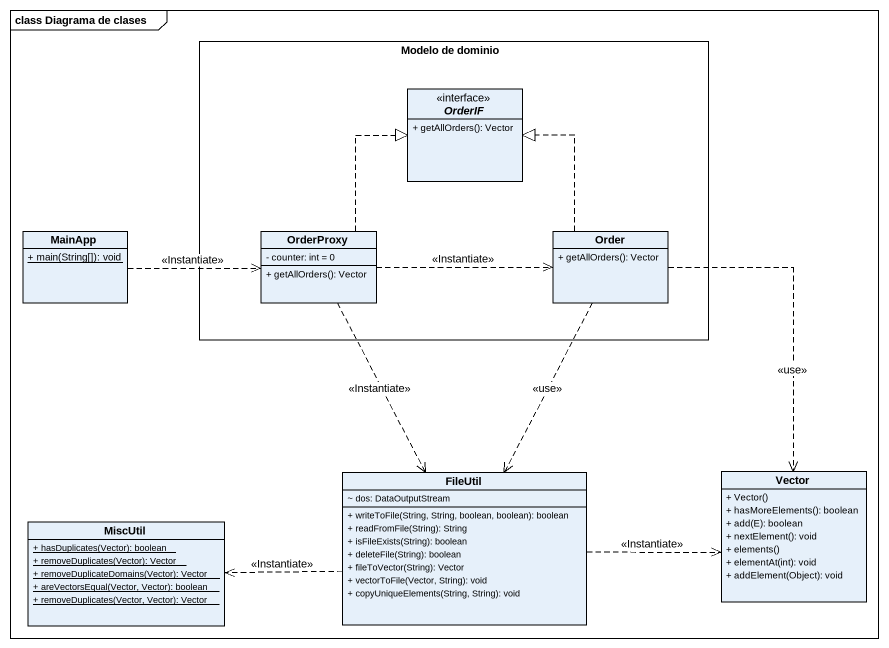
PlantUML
@startuml
mainframe class Diagrama de clases
hide circle
hide empty members
skinparam classAttributeIconSize 0
rectangle "Modelo de dominio" as Modelo_de_dominio {
  interface OrderIF <<interface>> {
    + getAllOrders(): Vector
  }
  class OrderProxy {
    - counter: int = 0
    + getAllOrders(): Vector
  }
  class Order {
    + getAllOrders(): Vector
  }
}
class MainApp {
  {static} + main(String[]): void
}
class FileUtil {
  ~ dos: DataOutputStream
  + writeToFile(String, String, boolean, boolean): boolean
  + readFromFile(String): String
  + isFileExists(String): boolean
  + deleteFile(String): boolean
  + fileToVector(String): Vector
  + vectorToFile(Vector, String): void
  + copyUniqueElements(String, String): void
}
class Vector {
  + Vector()
  + hasMoreElements(): boolean
  + add(E): boolean
  + nextElement(): void
  + elements()
  + elementAt(int): void
  + addElement(Object): void
}
class MiscUtil {
  {static} + hasDuplicates(Vector): boolean
  {static} + removeDuplicates(Vector): Vector
  {static} + removeDuplicateDomains(Vector): Vector
  {static} + areVectorsEqual(Vector, Vector): boolean
  {static} + removeDuplicates(Vector, Vector): Vector
}
MainApp .right.> OrderProxy : <<Instantiate>>
OrderProxy .up.|> OrderIF
OrderProxy .right.> Order : <<Instantiate>>
OrderProxy ..> FileUtil : <<Instantiate>>
Order .up.|> OrderIF
Order ..> FileUtil : <<use>>
Order ..> Vector : <<use>>
FileUtil .right.> Vector : <<Instantiate>>
FileUtil .left.> MiscUtil : <<Instantiate>>
@enduml
